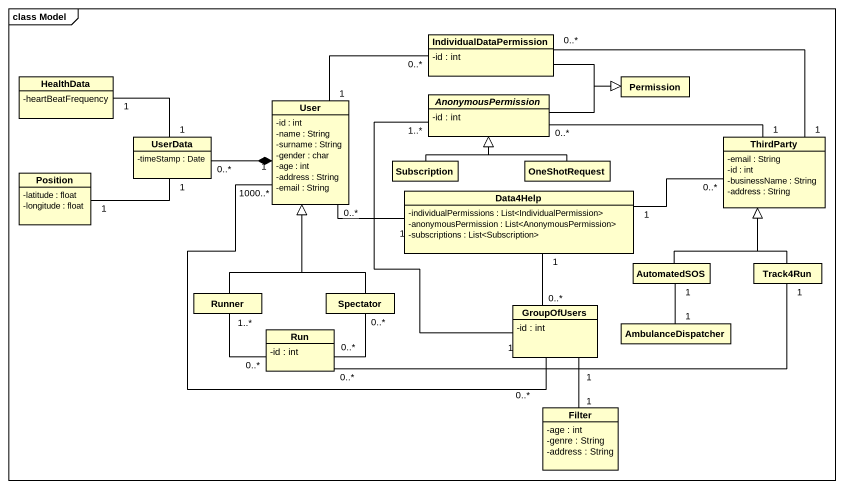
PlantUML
@startuml
mainframe class Model
hide circle
hide empty members
skinparam classAttributeIconSize 0
class IndividualDataPermission {
  -id : int
}
class HealthData {
  -heartBeatFrequency
}
class User {
  -id : int
  -name : String
  -surname : String
  -gender : char
  -age : int
  -address : String
  -email : String
}
abstract class AnonymousPermission {
  -id : int
}
class Permission
class UserData {
  -timeStamp : Date
}
class ThirdParty {
  -email : String
  -id : int
  -businessName : String
  -address : String
}
class Position {
  -latitude : float
  -longitude : float
}
class Subscription
class OneShotRequest
class Data4Help {
  -individualPermissions : List<IndividualPermission>
  -anonymousPermission : List<AnonymousPermission>
  -subscriptions : List<Subscription>
}
class Runner
class Spectator
class AutomatedSOS
class Track4Run
class Run {
  -id : int
}
class GroupOfUsers {
  -id : int
}
class AmbulanceDispatcher
class Filter {
  -age : int
  -genre : String
  -address : String
}
IndividualDataPermission -right-|> Permission
HealthData "1" -right- "1" UserData
User "1" -right- "0..*" IndividualDataPermission
User "1" *-left- "0..*" UserData
AnonymousPermission -right-|> Permission
AnonymousPermission "1..*" -- "1" GroupOfUsers
ThirdParty "1" -left- "0..*" IndividualDataPermission
ThirdParty "1" -left- "0..*" AnonymousPermission
Position "1" -right- "1" UserData
Subscription -up-|> AnonymousPermission
OneShotRequest -up-|> AnonymousPermission
Data4Help "1" -left- "0..*" User
Data4Help "1" -right- "0..*" ThirdParty
Runner -up-|> User
Runner -- "0..*" Run : 1..*
Spectator -up-|> User
Spectator "0..*" -- "0..*" Run
AutomatedSOS -up-|> ThirdParty
Track4Run -up-|> ThirdParty
Track4Run "1" -left- "0..*" Run
GroupOfUsers "0..*" -up- "1000..*" User
GroupOfUsers "0..*" -up- "1" Data4Help
AmbulanceDispatcher "1" -up- "1" AutomatedSOS
Filter "1" -up- "1" GroupOfUsers
@enduml
